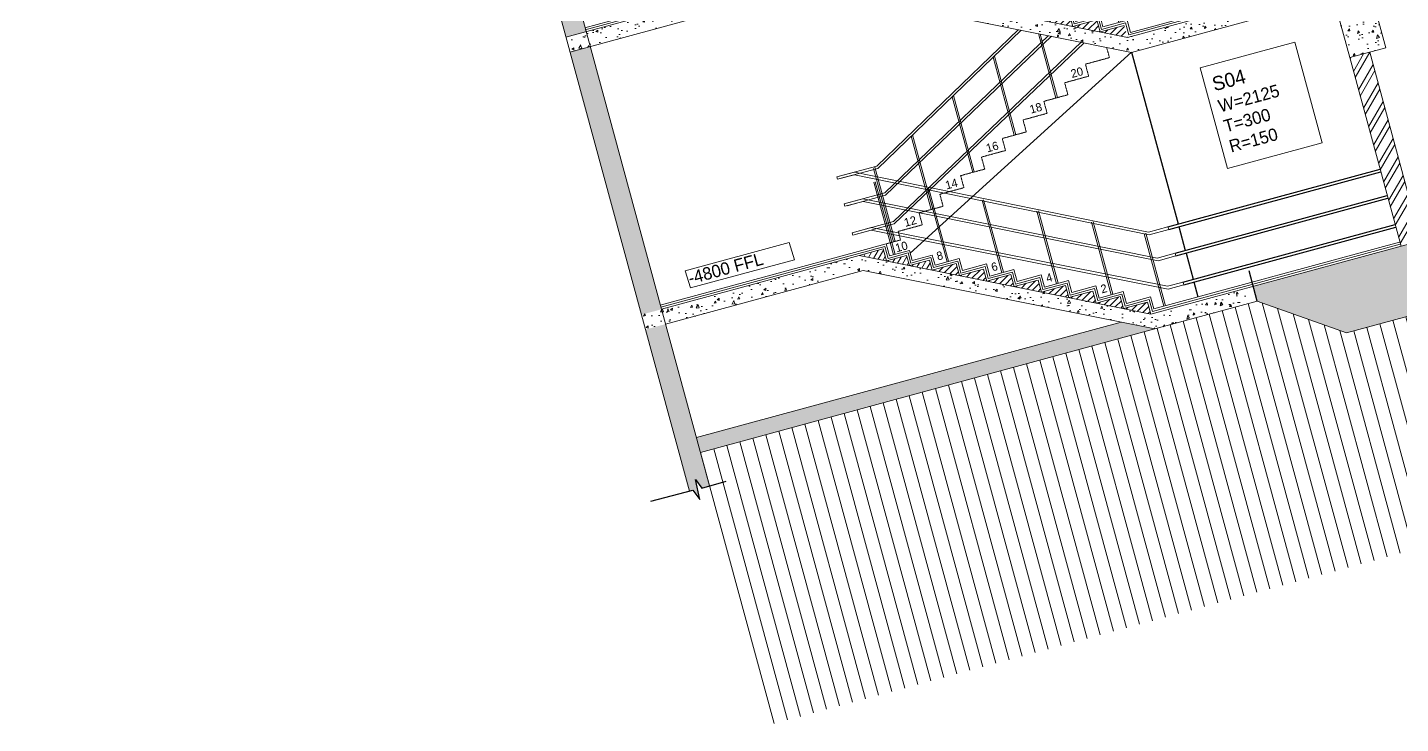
# Model space of a CAD drawing. Header units: millimetres. Extents: x -31731215 to 29997125, y -14487545 to 25622576.
# Drawn here: x 2448912 to 2464154, y -903184 to -895459 of the extents above; entities that cross this region are included whole.
import ezdxf

# ---------------------------------------------------------------- set-up
doc = ezdxf.new("R2010")
doc.units = ezdxf.units.MM
doc.header["$MEASUREMENT"] = 0
doc.linetypes.add('1', pattern=[0])
doc.linetypes.add('HIDDEN', pattern=[0.375, 0.25, -0.125])
for name, color, linetype, lineweight in [('DIMENSIONS', 2, '1', 15), ('ELEVATION', 5, 'Continuous', 9), ('HATCH', 8, '1', 18), ('Text', 11, 'Continuous', 9), ('WALL', 10, '1', 20), ('walls', 10, 'Continuous', 20)]:
    doc.layers.add(name, color=color, linetype=linetype, lineweight=lineweight)
for name, color, linetype in [('elevation lines', 5, 'Continuous'), ('OFFICE$FURN', 2, 'Continuous'), ('OFFICE$NOTSOBACK', 6, 'Continuous'), ('Texty', 3, 'Continuous')]:
    doc.layers.add(name, color=color, linetype=linetype)

# ---------------------------------------------------------------- blocks, each defined once
blk = doc.blocks.new('BEAMSLAB')
at = {"layer": 'HATCH'}
h = blk.add_hatch(dxfattribs=at)
h.set_pattern_fill('AR-CONC', color=256, scale=36.923077)
h.set_pattern_definition([(65.208688, (0, -2e-13), (261.637476, 47.116969), [27.692308, -304.615385]), (10.208688, (0, -2e-13), (-122.296064, 254.565601), [22.153846, -243.692308]), (115.660132, (21.8, 3.93), (139.341412, 301.682567), [23.53484, -258.88324]), (61.392888, (-19.37, 71.26), (396.28971, 44.40112), [41.53846, -456.92308]), (111.844323, (13.65, 74.96), (238.663805, 437.61112), [35.30228, -388.32508]), (6.392852, (-19.37, 71.26), (238.663804, 437.61112), [33.23077, -365.53846]), (36.208688, (21.1, 63.13), (251.676052, -85.634936), [27.692308, -304.615385]), (341.208688, (21.1, 63.13), (16.453305, 281.9384), [22.153846, -243.692308]), (86.660132, (42.07, 56), (268.129355, 196.303463), [23.53484, -258.88324]), (52.7086876, (0, -2e-13), (-27.9123315, 119.7876124), [0, -240.7384615, 0, -247.384615, 0, -244.615385]), (22.7086876, (0, -2e-13), (55.527799, 166.010068), [0, -141.046154, 0, -235.2, 0, -93.230769]), (342.7086876, (-79.45, -21.6), (192.385171, 43.6710087), [0, -92.307692, 0, -288, 0, -382.153846]), (332.7086876, (-115.08, -31.29), (198.092304, 92.156091), [0, -120, 0, -191.261538, 0, -271.384615])])
h.paths.add_polyline_path([(2142418, -1529080), (2143899, -1529080), (2143899, -1529069), (2143684, -1529069), (2143980, -1528910), (2142003, -1528910), (2142003, -1529773), (2142418, -1529773)])
at = {"layer": 'elevation lines', "color": 2}
blk.add_lwpolyline([(2143899, -1528365), (2143899, -1528821), (2144145, -1528821), (2143684, -1529069), (2143899, -1529069), (2143899, -1529463)], dxfattribs=at)
at = {"layer": 'walls'}
for points in [[(2142003, -1528864), (2144023, -1528864)], [(2142003, -1528887), (2144023, -1528887)], [(2142003, -1528910), (2143980, -1528910)]]:
    blk.add_lwpolyline(points, dxfattribs=at)
at = {"layer": 'walls', "elevation": 0}
blk.add_lwpolyline([(2143899, -1529080), (2142418, -1529080), (2142418, -1529773), (2142003, -1529773), (2142003, -1528864)], dxfattribs=at)
blk = doc.blocks.new('BASEMENTSTAIR1')
at = {"layer": 'HATCH'}
h = blk.add_hatch(dxfattribs=at)
h.set_pattern_fill('AR-CONC', color=256, scale=36.923077, angle=-15.2087)
h.set_pattern_definition([(50, (-305.9, 1439.8), (264.834529, -23.170019), [27.692308, -304.615385]), (355, (-305.9, 1439.8), (-51.231262, 277.73248), [22.153846, -243.692308]), (100.451444, (-283.84, 1437.86), (213.603266, 254.562458), [23.53484, -258.88324]), (46.1842, (-305.9, 1513.64), (394.058337, -61.11481), [41.53846, -456.92308]), (96.635635, (-273.07, 1508.55), (345.10595, 359.67456), [35.30228, -388.32508]), (351.184164, (-305.9, 1513.64), (345.10595, 359.67456), [33.23077, -365.53846]), (21, (-268.98, 1495.18), (220.39645, -148.659283), [27.692308, -304.615385]), (326, (-268.98, 1495.18), (89.839507, 267.74771), [22.153846, -243.692308]), (71.451445, (-250.62, 1482.8), (310.235954, 119.088426), [23.53484, -258.88324]), (37.5, (-305.91, 1439.79), (4.4897927, 122.9146537), [0, -240.7384615, 0, -247.384615, 0, -244.615385]), (7.5, (-305.9, 1439.79), (97.133368, 145.62894), [0, -141.046154, 0, -235.2, 0, -93.230769]), (327.5, (-388.24, 1439.79), (197.1036687, -8.3279526), [0, -92.307692, 0, -288, 0, -382.153846]), (317.5, (-425.17, 1439.8), (215.330278, 36.96184), [0, -120, 0, -191.261538, 0, -271.384615])])
h.paths.add_polyline_path([(2133665, -1506765), (2136403, -1506765), (2136403, -1506936), (2133665, -1506936)])
h = blk.add_hatch(dxfattribs=at)
h.set_pattern_fill('AR-CONC', color=256, scale=36.923077, angle=-15.2087)
h.set_pattern_definition([(50, (-305.9, 1439.8), (264.834529, -23.170019), [27.692308, -304.615385]), (355, (-305.9, 1439.8), (-51.231262, 277.73248), [22.153846, -243.692308]), (100.451444, (-283.84, 1437.86), (213.603266, 254.562458), [23.53484, -258.88324]), (46.1842, (-305.9, 1513.64), (394.058337, -61.11481), [41.53846, -456.92308]), (96.635635, (-273.07, 1508.55), (345.10595, 359.67456), [35.30228, -388.32508]), (351.184164, (-305.9, 1513.64), (345.10595, 359.67456), [33.23077, -365.53846]), (21, (-268.98, 1495.18), (220.39645, -148.659283), [27.692308, -304.615385]), (326, (-268.98, 1495.18), (89.839507, 267.74771), [22.153846, -243.692308]), (71.451445, (-250.62, 1482.8), (310.235954, 119.088426), [23.53484, -258.88324]), (37.5, (-305.91, 1439.79), (4.4897927, 122.9146537), [0, -240.7384615, 0, -247.384615, 0, -244.615385]), (7.5, (-305.9, 1439.79), (97.133368, 145.62894), [0, -141.046154, 0, -235.2, 0, -93.230769]), (327.5, (-388.24, 1439.79), (197.1036687, -8.3279526), [0, -92.307692, 0, -288, 0, -382.153846]), (317.5, (-425.17, 1439.8), (215.330278, 36.96184), [0, -120, 0, -191.261538, 0, -271.384615])])
h.paths.add_polyline_path([(2136403, -1506936), (2136403, -1506765), (2139680, -1508404), (2139680, -1508575)])
h = blk.add_hatch(dxfattribs=at)
h.set_pattern_fill('ANSI31', color=256, scale=415.384615, angle=-15.2087)
h.set_pattern_definition([(45, (-305.905, 1439.79), (-36.7151598, 36.7151598), [])])
h.paths.add_polyline_path([(2136403, -1506765), (2136634, -1506765), (2136634, -1506881)])
h = blk.add_hatch(dxfattribs=at)
h.set_pattern_fill('ANSI31', color=256, scale=415.384615, angle=-15.2087)
h.set_pattern_definition([(29.791312, (2307628.18, -1831475.31), (-25.797585, 45.0609645), [])])
h.paths.add_polyline_path([(2139403, -1508265), (2139680, -1508265), (2139680, -1508404)])
h.paths.add_polyline_path([(2139126, -1508127), (2139403, -1508127), (2139403, -1508265)])
h.paths.add_polyline_path([(2138849, -1507989), (2139126, -1507989), (2139126, -1508127)])
h.paths.add_polyline_path([(2138572, -1507850), (2138849, -1507850), (2138849, -1507989)])
h.paths.add_polyline_path([(2138295, -1507712), (2138572, -1507712), (2138572, -1507850)])
h.paths.add_polyline_path([(2138018, -1507573), (2138295, -1507573), (2138295, -1507712)])
h.paths.add_polyline_path([(2137741, -1507435), (2138018, -1507435), (2138018, -1507573)])
h.paths.add_polyline_path([(2137464, -1507296), (2137741, -1507296), (2137741, -1507435)])
h.paths.add_polyline_path([(2137187, -1507158), (2137464, -1507158), (2137464, -1507296)])
h.paths.add_polyline_path([(2136911, -1507019), (2137187, -1507019), (2137187, -1507158)])
h.paths.add_polyline_path([(2136634, -1506881), (2136911, -1506881), (2136911, -1507019)])
h.paths.add_polyline_path([(2140003, -1508542), (2140003, -1508565), (2139957, -1508542)])
h.paths.add_polyline_path([(2139726, -1508427), (2139726, -1508404), (2139680, -1508404)])
h = blk.add_hatch(dxfattribs=at)
h.set_pattern_fill('AR-CONC', color=256, scale=36.923077)
h.set_pattern_definition([(65.208688, (2e-11, -5846.15), (261.637476, 47.116969), [27.692308, -304.615385]), (10.208688, (2e-11, -5846.15), (-122.296064, 254.565601), [22.153846, -243.692308]), (115.660132, (21.8, -5842.23), (139.341412, 301.682567), [23.53484, -258.88324]), (61.392888, (-19.37, -5774.9), (396.28971, 44.40112), [41.53846, -456.92308]), (111.844323, (13.65, -5771.2), (238.663805, 437.61112), [35.30228, -388.32508]), (6.392852, (-19.37, -5774.9), (238.663804, 437.61112), [33.23077, -365.53846]), (36.208688, (21.1, -5783.02), (251.676052, -85.634936), [27.692308, -304.615385]), (341.208688, (21.1, -5783.02), (16.453305, 281.9384), [22.153846, -243.692308]), (86.660132, (42.07, -5790.16), (268.129355, 196.303463), [23.53484, -258.88324]), (52.7086876, (2e-11, -5846.15), (-27.9123315, 119.7876124), [0, -240.7384615, 0, -247.384615, 0, -244.615385]), (22.7086876, (2e-11, -5846.15), (55.527799, 166.010068), [0, -141.046154, 0, -235.2, 0, -93.230769]), (342.7086876, (-79.45, -5867.75), (192.385171, 43.6710087), [0, -92.307692, 0, -288, 0, -382.153846]), (332.7086876, (-115.08, -5877.44), (198.092304, 92.156091), [0, -120, 0, -191.261538, 0, -271.384615])])
h.paths.add_polyline_path([(2142233, -1508404), (2139681, -1508404), (2139681, -1508575), (2142233, -1508575)])
at = {"layer": 'WALL'}
for points in [[(2133665, -1506765), (2136403, -1506765), (2139680, -1508404), (2142003, -1508404)], [(2133895, -1506719), (2136449, -1506719)], [(2133895, -1506742), (2136426, -1506742)], [(2133665, -1506936), (2136403, -1506936), (2139680, -1508575), (2142003, -1508575)], [(2142003, -1508381), (2139703, -1508381), (2139703, -1508242)], [(2142003, -1508358), (2139726, -1508358), (2139726, -1508219)]]:
    blk.add_lwpolyline(points, dxfattribs=at)
at = {"layer": 'walls'}
for p, q in [((2136634, -1506765), (2136403, -1506765)), ((2136657, -1506742), (2136426, -1506742)), ((2136680, -1506719), (2136449, -1506719)), ((2136634, -1506881), (2136634, -1506765)), ((2136657, -1506858), (2136657, -1506742)), ((2136680, -1506835), (2136680, -1506719)), ((2136911, -1506881), (2136634, -1506881)), ((2136934, -1506858), (2136657, -1506858)), ((2136957, -1506835), (2136680, -1506835)), ((2136911, -1507019), (2136911, -1506881)), ((2136934, -1506996), (2136934, -1506858)), ((2136957, -1506973), (2136957, -1506835)), ((2137187, -1507019), (2136911, -1507019)), ((2137211, -1506996), (2136934, -1506996)), ((2137234, -1506973), (2136957, -1506973)), ((2137187, -1507158), (2137187, -1507019)), ((2137211, -1507135), (2137211, -1506996)), ((2137234, -1507112), (2137234, -1506973)), ((2137464, -1507158), (2137187, -1507158)), ((2137487, -1507135), (2137211, -1507135)), ((2137511, -1507112), (2137234, -1507112)), ((2137464, -1507296), (2137464, -1507158)), ((2137487, -1507273), (2137487, -1507135)), ((2137511, -1507250), (2137511, -1507112)), ((2137741, -1507296), (2137464, -1507296)), ((2137764, -1507273), (2137487, -1507273)), ((2137787, -1507250), (2137511, -1507250)), ((2137741, -1507435), (2137741, -1507296)), ((2137764, -1507412), (2137764, -1507273)), ((2137787, -1507389), (2137787, -1507250)), ((2138064, -1507389), (2137787, -1507389)), ((2138064, -1507527), (2138064, -1507389)), ((2138018, -1507435), (2137741, -1507435)), ((2138041, -1507412), (2137764, -1507412)), ((2138018, -1507573), (2138018, -1507435)), ((2138041, -1507550), (2138041, -1507412)), ((2138318, -1507550), (2138041, -1507550)), ((2138341, -1507527), (2138064, -1507527)), ((2138318, -1507689), (2138318, -1507550)), ((2138341, -1507665), (2138341, -1507527)), ((2138295, -1507573), (2138018, -1507573)), ((2138295, -1507712), (2138295, -1507573)), ((2138595, -1507689), (2138318, -1507689)), ((2138618, -1507665), (2138341, -1507665)), ((2138595, -1507827), (2138595, -1507689)), ((2138618, -1507804), (2138618, -1507665)), ((2138572, -1507712), (2138295, -1507712)), ((2138572, -1507850), (2138572, -1507712)), ((2138849, -1507850), (2138572, -1507850)), ((2138872, -1507827), (2138595, -1507827)), ((2138895, -1507804), (2138618, -1507804)), ((2138849, -1507989), (2138849, -1507850)), ((2138872, -1507965), (2138872, -1507827)), ((2138895, -1507942), (2138895, -1507804)), ((2139126, -1507989), (2138849, -1507989)), ((2139149, -1507965), (2138872, -1507965)), ((2139172, -1507942), (2138895, -1507942)), ((2139126, -1508127), (2139126, -1507989)), ((2139149, -1508104), (2139149, -1507965)), ((2139172, -1508081), (2139172, -1507942)), ((2139403, -1508127), (2139126, -1508127)), ((2139426, -1508104), (2139149, -1508104)), ((2139449, -1508081), (2139172, -1508081)), ((2139403, -1508265), (2139403, -1508127)), ((2139426, -1508242), (2139426, -1508104)), ((2139449, -1508219), (2139449, -1508081)), ((2139680, -1508265), (2139403, -1508265)), ((2139703, -1508242), (2139426, -1508242)), ((2139726, -1508219), (2139449, -1508219))]:
    blk.add_line(p, q, dxfattribs=at)
blk = doc.blocks.new('RAILINGBASEMENT2')
at = {"layer": 'ELEVATION', "color": 6}
for p, q in [((2135775, -1505586), (2136120, -1505586)), ((2136113, -1505613), (2135775, -1505613)), ((2136288, -1506604, 0), (2136288, -1505701, 0)), ((2136288, -1506604), (2136288, -1505701)), ((2136307, -1506604, 0), (2136307, -1505701, 0)), ((2136307, -1506604), (2136307, -1505701)), ((2136887, -1506835, 0), (2136887, -1506000, 0)), ((2136887, -1506835), (2136887, -1506000)), ((2136906, -1506835, 0), (2136906, -1506000, 0)), ((2136906, -1506835), (2136906, -1506000)), ((2137441, -1507112, 0), (2137441, -1506276, 0)), ((2137441, -1507112), (2137441, -1506276)), ((2137460, -1507112, 0), (2137460, -1506276, 0)), ((2137460, -1507112), (2137460, -1506276)), ((2137995, -1507389, 0), (2137995, -1506553, 0)), ((2137995, -1507389), (2137995, -1506553)), ((2138013, -1507389, 0), (2138013, -1506553, 0)), ((2138013, -1507389), (2138013, -1506553)), ((2138549, -1507665, 0), (2138549, -1506830, 0)), ((2138549, -1507665), (2138549, -1506830)), ((2138567, -1507665, 0), (2138567, -1506830, 0)), ((2138567, -1507665), (2138567, -1506830)), ((2139103, -1507942, 0), (2139103, -1507107, 0)), ((2139103, -1507942), (2139103, -1507107)), ((2139121, -1507942, 0), (2139121, -1507107, 0)), ((2139121, -1507942), (2139121, -1507107)), ((2139633, -1508219, 0), (2139633, -1507384, 0)), ((2139633, -1508219), (2139633, -1507384)), ((2139652, -1508219, 0), (2139652, -1507384, 0)), ((2139652, -1508219), (2139652, -1507384))]:
    blk.add_line(p, q, dxfattribs=at)
for points in [[(2135775, -1505586), (2135775, -1505613)], [(2139909, -1507410), (2139685, -1507410), (2136113, -1505613)], [(2139909, -1507379), (2139685, -1507379), (2136120, -1505586)], [(2139909, -1507684), (2139700, -1507684), (2136131, -1505896), (2135775, -1505896)], [(2135775, -1505896), (2135775, -1505924)], [(2139909, -1507715), (2139706, -1507715), (2136124, -1505924), (2135775, -1505924)], [(2139909, -1508016), (2139730, -1508016), (2136130, -1506228), (2135775, -1506228)], [(2135775, -1506228), (2135775, -1506256)], [(2139909, -1508047), (2139729, -1508047), (2136123, -1506256), (2135775, -1506256)]]:
    blk.add_lwpolyline(points, dxfattribs=at)
blk = doc.blocks.new('STAIRRAIL2')
at = {"layer": 'ELEVATION', "color": 6}
for p, q in [((2146179, -1510450, 0), (2146179, -1509614, 0)), ((2146179, -1510450), (2146179, -1509614)), ((2146197, -1510450, 0), (2146197, -1509614, 0)), ((2146197, -1510450), (2146197, -1509614)), ((2146014, -1509761), (2145800, -1509761)), ((2146008, -1509789), (2145800, -1509789)), ((2148998, -1511284), (2146008, -1509789)), ((2148992, -1511253), (2146014, -1509761)), ((2146733, -1510680, 0), (2146733, -1509845, 0)), ((2146733, -1510680), (2146733, -1509845)), ((2146751, -1510680, 0), (2146751, -1509845, 0)), ((2146751, -1510680), (2146751, -1509845)), ((2146018, -1510093), (2145800, -1510093)), ((2146011, -1510121), (2145800, -1510121)), ((2149021, -1511616), (2146011, -1510121)), ((2149022, -1511585), (2146018, -1510093)), ((2147287, -1510957, 0), (2147287, -1510122, 0)), ((2147287, -1510957), (2147287, -1510122)), ((2147305, -1510957, 0), (2147305, -1510122, 0)), ((2147305, -1510957), (2147305, -1510122)), ((2147841, -1511234, 0), (2147841, -1510399, 0)), ((2147841, -1511234), (2147841, -1510399)), ((2147859, -1511234, 0), (2147859, -1510399, 0)), ((2147859, -1511234), (2147859, -1510399)), ((2148394, -1511511, 0), (2148394, -1510676, 0)), ((2148394, -1511511), (2148394, -1510676)), ((2148413, -1511511, 0), (2148413, -1510676, 0)), ((2148413, -1511511), (2148413, -1510676)), ((2148925, -1511788, 0), (2148925, -1510953, 0)), ((2148925, -1511788), (2148925, -1510953)), ((2148944, -1511788, 0), (2148944, -1510953, 0)), ((2148944, -1511788), (2148944, -1510953)), ((2149201, -1511253), (2148992, -1511253)), ((2149201, -1511284), (2148998, -1511284)), ((2149201, -1511616), (2149021, -1511616)), ((2149201, -1511585), (2149022, -1511585))]:
    blk.add_line(p, q, dxfattribs=at)
for points in [[(2145800, -1509451), (2145800, -1509478)], [(2149201, -1510948), (2148977, -1510948), (2146000, -1509451), (2145800, -1509451)], [(2149201, -1510979), (2148977, -1510979), (2145994, -1509478), (2145800, -1509478)], [(2145800, -1509761), (2145800, -1509789)], [(2145800, -1510093), (2145800, -1510121)], [(2149201, -1510979), (2149201, -1510948)], [(2149201, -1511284), (2149201, -1511253)], [(2149201, -1511616), (2149201, -1511585)]]:
    blk.add_lwpolyline(points, dxfattribs=at)

msp = doc.modelspace()

# ---------------------------------------------------------------- hatches: boundary and pattern name
at = {"layer": 'HATCH'}
h = msp.add_hatch(dxfattribs=at)
h.set_pattern_fill('AR-CONC', color=256, scale=36.923077)
h.set_pattern_definition([(65.208688, (672.9, -1309.12), (261.637476, 47.116969), [27.692308, -304.615385]), (10.208688, (672.9, -1309.12), (-122.296064, 254.565601), [22.153846, -243.692308]), (115.660132, (694.7, -1305.2), (139.341412, 301.682567), [23.53484, -258.88324]), (61.392888, (653.53, -1237.86), (396.28971, 44.40112), [41.53846, -456.92308]), (111.844323, (686.55, -1234.16), (238.663805, 437.61112), [35.30228, -388.32508]), (6.392852, (653.53, -1237.86), (238.663804, 437.61112), [33.23077, -365.53846]), (36.208688, (694, -1245.98), (251.676052, -85.634936), [27.692308, -304.615385]), (341.208688, (694, -1245.98), (16.453305, 281.9384), [22.153846, -243.692308]), (86.660132, (714.97, -1253.12), (268.129355, 196.303463), [23.53484, -258.88324]), (52.7086876, (672.9, -1309.12), (-27.9123315, 119.7876124), [0, -240.7384615, 0, -247.384615, 0, -244.615385]), (22.7086876, (672.9, -1309.12), (55.527799, 166.010068), [0, -141.046154, 0, -235.2, 0, -93.230769]), (342.7086876, (593.45, -1330.72), (192.385171, 43.6710087), [0, -92.307692, 0, -288, 0, -382.153846]), (332.7086876, (557.82, -1340.4), (198.092304, 92.156091), [0, -120, 0, -191.261538, 0, -271.384615])])
h.paths.add_polyline_path([(2466064.452, -897543.909), (2466404.871, -897451.364), (2466666.75, -897203.203), (2464377.314, -897825.602), (2462518.9, -898330.824), (2462563.699, -898495.613), (2463552.187, -898848.662), (2464471.477, -898598.747), (2465390.766, -898348.832)])
h.paths.add_polyline_path([(2461052.997, -898729.34), (2456338.59, -900010.984), (2456383.388, -900175.772), (2461427.373, -898804.531)])
h.paths.add_polyline_path([(2455995.939, -898750.576), (2455773.994, -898810.913), (2456261.763, -900605.126), (2456299.367, -900595.305), (2456375.409, -900696.253), (2456327.689, -900474.657), (2456395.886, -900570.098), (2456483.828, -900545.23)])
h.paths.add_polyline_path([(2455158.483, -895670.073), (2454936.539, -895730.41), (2455729.196, -898646.125), (2455951.14, -898585.788)])
h.paths.add_polyline_path([(2454593.453, -893591.662), (2454371.508, -893651.999), (2454891.74, -895565.622), (2455113.685, -895505.285)])
h.paths.add_polyline_path([(2453491.644, -889538.76), (2453269.699, -889599.097), (2454326.71, -893487.211), (2454548.654, -893426.874)])
h.paths.add_polyline_path([(2452389.835, -885485.857), (2452167.89, -885546.194), (2453224.901, -889434.308), (2453446.845, -889373.971)])
h.paths.add_polyline_path([(2452167.41, -884667.687), (2451945.465, -884728.024), (2452123.091, -885381.406), (2452345.036, -885321.069)])
h.paths.add_polyline_path([(2451288.026, -881432.955), (2451066.081, -881493.292), (2451945.465, -884728.024), (2452167.41, -884667.687)])
h.paths.add_polyline_path([(2450185.729, -877378.26), (2449963.785, -877438.597), (2451021.282, -881328.504), (2451243.227, -881268.167)])
h.paths.add_polyline_path([(2449420.517, -874563.497), (2449134.017, -873509.633), (2449046.075, -873534.502), (2448977.878, -873439.061), (2449025.598, -873660.656), (2448949.556, -873559.709), (2448911.952, -873569.529), (2449198.572, -874623.834), (2449918.986, -877273.809), (2450140.93, -877213.471)])
h.paths.add_polyline_path([(2451567.477, -873979.831), (2449420.517, -874563.497), (2449456.84, -874697.109), (2451571.654, -874122.182), (2455978.307, -875046.547), (2457814.255, -874547.432), (2457777.931, -874413.82), (2455974.13, -874904.196)])
h = msp.add_hatch(dxfattribs=at)
h.set_pattern_fill('ANSI32', color=256, scale=400)
h.set_pattern_definition([(60.2086876, (672.9, -1309.12), (-130.17612, 74.526357), []), (60.2086876, (741.13, -1290.57), (-130.17612, 74.526357), [])])
h.paths.add_polyline_path([(2458422.034, -875906.353), (2458200.09, -875966.69), (2458524.579, -877160.292), (2458746.523, -877099.955)])
h.paths.add_polyline_path([(2458791.322, -877264.744), (2458569.377, -877325.081), (2459063.375, -879142.206), (2459285.32, -879081.869)])
h.paths.add_polyline_path([(2459523.844, -879959.255), (2459301.899, -880019.593), (2459626.388, -881213.195), (2459848.332, -881152.857)])
h.paths.add_polyline_path([(2459893.131, -881317.646), (2459671.187, -881377.983), (2459987.558, -882541.726), (2460209.503, -882481.389)])
h.paths.add_polyline_path([(2460209.503, -882481.389), (2459987.558, -882541.726), (2460165.184, -883195.108), (2460387.129, -883134.771)])
h.paths.add_polyline_path([(2460625.653, -884012.158), (2460403.708, -884072.495), (2460728.197, -885266.097), (2460950.141, -885205.76)])
h.paths.add_polyline_path([(2460994.94, -885370.548), (2460772.996, -885430.885), (2461266.994, -887248.011), (2461488.938, -887187.673)])
h.paths.add_polyline_path([(2461727.462, -888065.06), (2461505.517, -888125.397), (2461830.006, -889318.999), (2462051.951, -889258.662)])
h.paths.add_polyline_path([(2462096.749, -889423.45), (2461874.805, -889483.787), (2462368.803, -891300.913), (2462590.747, -891240.576)])
h.paths.add_polyline_path([(2462829.271, -892117.962), (2462607.326, -892178.299), (2463351.552, -894915.864), (2463573.496, -894855.527)])
h.paths.add_polyline_path([(2463812.02, -895732.914), (2463590.075, -895793.251), (2464158.738, -897885.023), (2464377.314, -897825.602)])
at = {"layer": 'HATCH', "ltscale": 15, "transparency": 33554605}
h = msp.add_hatch(dxfattribs=at)
h.set_pattern_fill('_USER', color=256, scale=150, angle=90, pattern_type=0)
h.set_pattern_definition([(105.2086876, (672.9, -1309.12), (-144.746509, -39.350325), [])])
h.paths.add_polyline_path([(2470928.445, -895996.804), (2466728.004, -897145.158), (2466404.871, -897451.364), (2466064.452, -897543.909), (2465390.766, -898348.832), (2464471.477, -898598.747), (2463552.187, -898848.662), (2462563.699, -898495.613), (2461427.373, -898804.531), (2456383.388, -900175.772), (2457201.103, -903183.658), (2471803.065, -899214.015)])
at = {"layer": 'HATCH'}
h = msp.add_hatch(dxfattribs=at)
h.set_pattern_fill('AR-CONC', color=256, scale=36.923077)
h.set_pattern_definition([(65.208688, (9e-13, 0), (261.637476, 47.116969), [27.692308, -304.615385]), (10.208688, (9e-13, 0), (-122.296064, 254.565601), [22.153846, -243.692308]), (115.660132, (21.8, 3.93), (139.341412, 301.682567), [23.53484, -258.88324]), (61.392888, (-19.37, 71.26), (396.28971, 44.40112), [41.53846, -456.92308]), (111.844323, (13.65, 74.96), (238.663805, 437.61112), [35.30228, -388.32508]), (6.392852, (-19.37, 71.26), (238.663804, 437.61112), [33.23077, -365.53846]), (36.208688, (21.1, 63.13), (251.676052, -85.634936), [27.692308, -304.615385]), (341.208688, (21.1, 63.13), (16.453305, 281.9384), [22.153846, -243.692308]), (86.660132, (42.07, 56), (268.129355, 196.303463), [23.53484, -258.88324]), (52.7086876, (9e-13, 0), (-27.9123315, 119.7876124), [0, -240.7384615, 0, -247.384615, 0, -244.615385]), (22.7086876, (9e-13, 0), (55.527799, 166.010068), [0, -141.046154, 0, -235.2, 0, -93.230769]), (342.7086876, (-79.45, -21.6), (192.385171, 43.6710087), [0, -92.307692, 0, -288, 0, -382.153846]), (332.7086876, (-115.08, -31.29), (198.092304, 92.156091), [0, -120, 0, -191.261538, 0, -271.384615])])
h.paths.add_polyline_path([(2455725.61, -898647.1), (2458144.732, -897989.445), (2458189.531, -898154.233), (2455770.408, -898811.888)])
h = msp.add_hatch(dxfattribs=at)
h.set_pattern_fill('ANSI31', color=256, scale=415.384615)
h.set_pattern_definition([(60.2086876, (9e-13, 2e-13), (-45.0609645, 25.797585), [])])
h.paths.add_polyline_path([(2458701.236, -898101.215), (2458923.923, -898040.676), (2458954.192, -898152.019)])
h.paths.add_polyline_path([(2458701.236, -898101.215), (2458448.28, -898050.41), (2458670.967, -897989.871)])
h.paths.add_polyline_path([(2458411.956, -897916.798), (2458448.28, -898050.41), (2458144.732, -897989.445)])
h = msp.add_hatch(dxfattribs=at)
h.set_pattern_fill('AR-CONC', color=256, scale=36.923077)
h.set_pattern_definition([(65.208688, (9e-13, 2e-13), (261.637476, 47.116969), [27.692308, -304.615385]), (10.208688, (9e-13, 2e-13), (-122.296064, 254.565601), [22.153846, -243.692308]), (115.660132, (21.8, 3.93), (139.341412, 301.682567), [23.53484, -258.88324]), (61.392888, (-19.37, 71.26), (396.28971, 44.40112), [41.53846, -456.92308]), (111.844323, (13.65, 74.96), (238.663805, 437.61112), [35.30228, -388.32508]), (6.392852, (-19.37, 71.26), (238.663804, 437.61112), [33.23077, -365.53846]), (36.208688, (21.1, 63.13), (251.676052, -85.634936), [27.692308, -304.615385]), (341.208688, (21.1, 63.13), (16.453305, 281.9384), [22.153846, -243.692308]), (86.660132, (42.07, 56), (268.129355, 196.303463), [23.53484, -258.88324]), (52.7086876, (9e-13, 2e-13), (-27.9123315, 119.7876124), [0, -240.7384615, 0, -247.384615, 0, -244.615385]), (22.7086876, (9e-13, 2e-13), (55.527799, 166.010068), [0, -141.046154, 0, -235.2, 0, -93.230769]), (342.7086876, (-79.45, -21.6), (192.385171, 43.6710087), [0, -92.307692, 0, -288, 0, -382.153846]), (332.7086876, (-115.08, -31.29), (198.092304, 92.156091), [0, -120, 0, -191.261538, 0, -271.384615])])
h.paths.add_polyline_path([(2458196.697, -898155.672), (2458144.732, -897989.445), (2461382.574, -898639.742), (2461427.373, -898804.531)])
h = msp.add_hatch(dxfattribs=at)
h.set_pattern_fill('ANSI31', color=256, scale=415.384615)
h.set_pattern_definition([(45, (2707941.38, -1163267.38), (-36.71516, 36.71516), [])])
h.paths.add_polyline_path([(2461079.026, -898578.777), (2461346.251, -898506.13), (2461382.574, -898639.742)])
h.paths.add_polyline_path([(2460775.479, -898517.812), (2461042.703, -898445.165), (2461079.026, -898578.777)])
h.paths.add_polyline_path([(2460471.931, -898456.846), (2460739.155, -898384.199), (2460775.479, -898517.812)])
h.paths.add_polyline_path([(2460168.383, -898395.881), (2460435.608, -898323.234), (2460471.931, -898456.846)])
h.paths.add_polyline_path([(2459864.836, -898334.915), (2460132.06, -898262.269), (2460168.383, -898395.881)])
h.paths.add_polyline_path([(2459561.288, -898273.95), (2459828.512, -898201.303), (2459864.836, -898334.915)])
h.paths.add_polyline_path([(2459257.74, -898212.985), (2459524.965, -898140.338), (2459561.288, -898273.95)])
h.paths.add_polyline_path([(2458954.192, -898152.019), (2459221.417, -898079.372), (2459257.74, -898212.985)])
h = msp.add_hatch(dxfattribs=at)
h.set_pattern_fill('AR-CONC', color=256, scale=36.923077, angle=15.2086876)
h.set_pattern_definition([(80.417375, (2998.26, -9876.06), (240.113622, 114.103576), [27.692308, -304.615385]), (25.417375, (2998.26, -9876.06), (-184.79445, 213.567282), [22.153846, -243.692308]), (130.86882, (3018.27, -9866.55), (55.319173, 327.670856), [23.53484, -258.88324]), (76.601575, (2960.88, -9812.37), (370.762358, 146.806906), [41.53846, -456.92308]), (127.05301, (2991.77, -9800.14), (115.504085, 484.894537), [35.30228, -388.32508]), (21.60154, (2960.88, -9812.37), (115.504085, 484.894536), [33.23077, -365.53846]), (51.417375, (3002.06, -9809.6), (265.326617, -16.612157), [27.692308, -304.615385]), (356.417375, (3002.06, -9809.6), (-58.085394, 276.38028), [22.153846, -243.692308]), (101.86882, (3024.17, -9810.98), (207.24122, 259.768122), [23.53484, -258.88324]), (67.9173752, (2998.26, -9876.06), (-58.3592933, 108.269863), [0, -240.7384615, 0, -247.384615, 0, -244.615385]), (37.917375, (2998.26, -9876.06), (10.0326996, 174.7627654), [0, -141.046154, 0, -235.2, 0, -93.230769]), (357.9173752, (2927.26, -9917.74), (174.190757, 92.610967), [0, -92.307692, 0, -288, 0, -382.153846]), (347.917375, (2895.42, -9936.44), (166.97865, 140.895127), [0, -120, 0, -191.261538, 0, -271.384615])])
h.paths.add_polyline_path([(2462452.867, -898348.776), (2461382.574, -898639.742), (2461427.373, -898804.531), (2462497.666, -898513.564)])

# ---------------------------------------------------------------- linework, layer by layer
at = {"layer": 'ELEVATION', "color": 6}
for p, q in [((2460328.24, -896241.902, 0), (2460133.939, -895527.184, 0)), ((2460328.24, -896241.902, 0), (2460133.939, -895527.184, 0)), ((2460346.055, -896237.059, 0), (2460154.176, -895531.248, 0)), ((2460346.055, -896237.059, 0), (2460154.176, -895531.248, 0)), ((2459866.438, -896654.42, 0), (2459631.461, -895790.076, 0)), ((2459866.438, -896654.42, 0), (2459631.461, -895790.076, 0)), ((2459884.253, -896649.577, 0), (2459646.623, -895775.476, 0)), ((2459884.253, -896649.577, 0), (2459646.623, -895775.476, 0)), ((2459404.636, -897066.937, 0), (2459176.579, -896228.05, 0)), ((2459404.636, -897066.937, 0), (2459176.579, -896228.05, 0)), ((2459422.451, -897062.094, 0), (2459191.742, -896213.451, 0)), ((2459422.451, -897062.094, 0), (2459191.742, -896213.451, 0)), ((2458942.835, -897479.455, 0), (2458721.698, -896666.024, 0)), ((2458942.835, -897479.455, 0), (2458721.698, -896666.024, 0)), ((2458960.649, -897474.612, 0), (2458736.861, -896651.425, 0)), ((2458960.649, -897474.612, 0), (2458736.861, -896651.425, 0)), ((2458524.45, -897838.387, 0), (2458303.313, -897024.956, 0)), ((2458524.45, -897838.387, 0), (2458303.313, -897024.956, 0)), ((2458542.265, -897833.544, 0), (2458318.476, -897010.357, 0)), ((2458542.265, -897833.544, 0), (2458318.476, -897010.357, 0))]:
    msp.add_line(p, q, dxfattribs=at)
at = {"layer": 'ELEVATION'}
msp.add_line((2461166.743, -895734.615), (2458712.129, -897965.348, 0), dxfattribs=at)
at = {"layer": 'ELEVATION', "color": 6}
for points in [[(2459911.088, -895482.426), (2458342.063, -896996.169), (2457923.364, -897109.995)], [(2459944.1, -895489.056), (2458351.735, -897022.237), (2457930.629, -897136.717)], [(2460244.943, -895549.478), (2458428.579, -897294.518), (2458004.844, -897409.713)], [(2460278.003, -895556.118), (2458438.028, -897320.646), (2458012.109, -897436.435)], [(2460609.124, -895622.622), (2458523.722, -897613.021), (2458092.02, -897730.382)], [(2460642.26, -895629.277), (2458532.973, -897639.204), (2458099.285, -897757.105)]]:
    msp.add_lwpolyline(points, dxfattribs=at)
at = {"layer": 'ELEVATION', "linetype": 'HIDDEN', "elevation": 0}
for points in [[(2460922.315, -895793.425), (2460891.288, -895679.292)], [(2460691.861, -895999.562), (2460655.537, -895865.95), (2460922.315, -895793.425)], [(2458444.386, -897860.153), (2458603.621, -897816.864), (2458577.875, -897722.159), (2458845.099, -897649.512), (2458808.776, -897515.9), (2459076, -897443.253), (2459039.677, -897309.641), (2459306.901, -897236.994), (2459270.578, -897103.382), (2459537.802, -897030.735), (2459501.479, -896897.123), (2459768.703, -896824.477), (2459732.38, -896690.864), (2459999.604, -896618.218), (2459963.281, -896484.605), (2460230.505, -896411.959), (2460194.182, -896278.347), (2460461.406, -896205.7), (2460425.083, -896072.088), (2460691.861, -895999.562)]]:
    msp.add_lwpolyline(points, dxfattribs=at)
at = {"layer": 'OFFICE$FURN', "ltscale": 15}
for points in [[(2461166.743, -895734.615), (2461684.566, -897639.377)], [(2461692.698, -897669.29), (2461764.477, -897933.323)], [(2461772.609, -897963.237), (2461851.37, -898252.951)], [(2461859.62, -898283.299), (2461904.915, -898449.912)]]:
    msp.add_lwpolyline(points, dxfattribs=at)
at = {"layer": 'OFFICE$NOTSOBACK', "ltscale": 15}
for points in [[(2461571.688, -897670.063), (2463926.281, -897029.951)], [(2461579.82, -897699.977), (2463934.413, -897059.865)], [(2461651.6, -897964.01), (2464006.192, -897323.898)], [(2461659.732, -897993.923), (2464014.324, -897353.811)], [(2461738.776, -898284.679), (2464093.368, -897644.567)], [(2461746.908, -898314.593), (2464101.5, -897674.481)]]:
    msp.add_lwpolyline(points, dxfattribs=at)
at = {"layer": 'Text', "elevation": 0}
msp.add_lwpolyline([(2461931.138, -895908.473), (2462980.928, -895623.08), (2463284.352, -896739.197), (2462234.562, -897024.589)], close=True, dxfattribs=at)
at = {"layer": 'Text'}
msp.add_lwpolyline([(2456211.956, -898157.866), (2457368.652, -897845.847), (2457426.873, -898037.65), (2456270.177, -898349.669)], close=True, dxfattribs=at)
at = {"layer": 'Texty', "ltscale": 15}
for points in [[(2462563.699, -898495.613), (2462472.643, -898160.673)], [(2455833.112, -900717.072), (2456299.367, -900595.305), (2456375.409, -900696.253), (2456327.689, -900474.657), (2456395.886, -900570.098), (2456666.204, -900493.658)]]:
    msp.add_lwpolyline(points, dxfattribs=at)
at = {"layer": 'WALL'}
for p, q in [((2455951.14, -898585.788, 0), (2449420.517, -874563.497, 0)), ((2455729.196, -898646.125, 0), (2449198.572, -874623.834, 0))]:
    msp.add_line(p, q, dxfattribs=at)
at = {"layer": 'WALL', "elevation": 0}
for points in [[(2463812.02, -895732.914), (2464377.314, -897825.602)], [(2463590.075, -895793.251), (2464158.738, -897885.023)], [(2455729.196, -898646.125), (2456261.763, -900605.126)], [(2455951.14, -898585.788), (2456483.828, -900545.23)]]:
    msp.add_lwpolyline(points, dxfattribs=at)
at = {"layer": 'WALL'}
for points in [[(2464377.314, -897825.602), (2461382.574, -898639.742), (2458144.732, -897989.445)], [(2464149.316, -897863.67), (2461398.789, -898611.42), (2461362.466, -898477.808)], [(2464143.262, -897841.402), (2461415.004, -898583.097), (2461378.68, -898449.485)], [(2455935.446, -898542.225), (2458132.624, -897944.907)], [(2455941.5, -898564.494), (2458138.678, -897967.176)], [(2455951.14, -898585.788), (2458144.732, -897989.445)], [(2455995.939, -898750.576), (2458189.531, -898154.233)], [(2461346.251, -898506.13), (2461382.574, -898639.742)], [(2461052.997, -898729.34), (2456338.59, -900010.984)], [(2455770.408, -898811.888), (2455773.994, -898810.913)], [(2461427.373, -898804.531), (2456383.388, -900175.772)]]:
    msp.add_lwpolyline(points, dxfattribs=at)
at = {"layer": 'walls'}
for p, q in [((2458444.386, -897860.153), (2458132.624, -897944.907)), ((2458480.709, -897993.765), (2458444.386, -897860.153)), ((2458428.171, -897888.475), (2458138.678, -897967.176)), ((2458411.956, -897916.798), (2458144.732, -897989.445)), ((2458448.28, -898050.41), (2458411.956, -897916.798)), ((2458464.494, -898022.088), (2458428.171, -897888.475)), ((2458670.967, -897989.871), (2458448.28, -898050.41)), ((2458687.181, -897961.549), (2458464.494, -898022.088)), ((2458703.396, -897933.226), (2458480.709, -897993.765)), ((2458701.236, -898101.215), (2458670.967, -897989.871)), ((2458717.451, -898072.892), (2458687.181, -897961.549)), ((2458733.666, -898044.569), (2458703.396, -897933.226)), ((2458940.138, -898012.353), (2458717.451, -898072.892)), ((2458956.353, -897984.03), (2458733.666, -898044.569)), ((2458970.407, -898123.697), (2458940.138, -898012.353)), ((2458986.622, -898095.374), (2458956.353, -897984.03)), ((2459253.846, -898022.727), (2458986.622, -898095.374)), ((2459290.17, -898156.339), (2459253.846, -898022.727)), ((2458923.923, -898040.676), (2458701.236, -898101.215)), ((2458954.192, -898152.019), (2458923.923, -898040.676)), ((2459221.417, -898079.372), (2458954.192, -898152.019)), ((2459237.632, -898051.05), (2458970.407, -898123.697)), ((2459257.74, -898212.985), (2459221.417, -898079.372)), ((2459273.955, -898184.662), (2459237.632, -898051.05)), ((2459524.965, -898140.338), (2459257.74, -898212.985)), ((2459541.179, -898112.015), (2459273.955, -898184.662)), ((2459557.394, -898083.693), (2459290.17, -898156.339)), ((2459561.288, -898273.95), (2459524.965, -898140.338)), ((2459577.503, -898245.627), (2459541.179, -898112.015)), ((2459593.717, -898217.305), (2459557.394, -898083.693)), ((2459844.727, -898172.981), (2459577.503, -898245.627)), ((2459860.942, -898144.658), (2459593.717, -898217.305)), ((2459881.05, -898306.593), (2459844.727, -898172.981)), ((2459897.265, -898278.27), (2459860.942, -898144.658)), ((2459828.512, -898201.303), (2459561.288, -898273.95)), ((2459864.836, -898334.915), (2459828.512, -898201.303)), ((2460132.06, -898262.269), (2459864.836, -898334.915)), ((2460148.275, -898233.946), (2459881.05, -898306.593)), ((2460164.49, -898205.623), (2459897.265, -898278.27)), ((2460168.383, -898395.881), (2460132.06, -898262.269)), ((2460184.598, -898367.558), (2460148.275, -898233.946)), ((2460200.813, -898339.236), (2460164.49, -898205.623)), ((2460435.608, -898323.234), (2460168.383, -898395.881)), ((2460451.822, -898294.911), (2460184.598, -898367.558)), ((2460468.037, -898266.589), (2460200.813, -898339.236)), ((2460471.931, -898456.846), (2460435.608, -898323.234)), ((2460488.146, -898428.524), (2460451.822, -898294.911)), ((2460504.361, -898400.201), (2460468.037, -898266.589)), ((2460771.585, -898327.554), (2460504.361, -898400.201)), ((2460807.908, -898461.166), (2460771.585, -898327.554)), ((2460739.155, -898384.199), (2460471.931, -898456.846)), ((2460755.37, -898355.877), (2460488.146, -898428.524)), ((2460775.479, -898517.812), (2460739.155, -898384.199)), ((2460791.693, -898489.489), (2460755.37, -898355.877)), ((2461042.703, -898445.165), (2460775.479, -898517.812)), ((2461058.918, -898416.842), (2460791.693, -898489.489)), ((2461075.133, -898388.52), (2460807.908, -898461.166)), ((2461079.026, -898578.777), (2461042.703, -898445.165)), ((2461095.241, -898550.454), (2461058.918, -898416.842)), ((2461111.456, -898522.132), (2461075.133, -898388.52)), ((2461362.466, -898477.808), (2461095.241, -898550.454)), ((2461378.68, -898449.485), (2461111.456, -898522.132)), ((2461346.251, -898506.13), (2461079.026, -898578.777))]:
    msp.add_line(p, q, dxfattribs=at)
msp.add_lwpolyline([(2458189.531, -898154.233), (2461427.373, -898804.531), (2462563.699, -898495.613), (2463552.187, -898848.662), (2464471.477, -898598.747), (2465390.766, -898348.832), (2466064.452, -897543.909), (2466404.871, -897451.364)], dxfattribs=at)

# ---------------------------------------------------------------- block references
at = {"layer": 'Texty', "rotation": 15.20868761617161}
for name, p in [('RAILINGBASEMENT2', (672.9, -1309.116)), ('BASEMENTSTAIR1', (672.9, -1309.116)), ('BEAMSLAB', (-4706.5, 18478.507)), ('STAIRRAIL2', (-8732.089, -3451.947))]:
    msp.add_blockref(name, p, dxfattribs=at)

# ---------------------------------------------------------------- texts
at = {"layer": 'DIMENSIONS', "color": 6, "linetype": 'HIDDEN', "attachment_point": 1, "rotation": 15.2086876}
for s, insert, char_height in [('20', (2460483.053, -895930.992, 0), 92.3077), ('18', (2460026.287, -896326.818, 0), 92.3077), ('16', (2459543.157, -896756.979, 0), 92.3077), ('14', (2459090.126, -897168.537, 0), 92.3077), ('12', (2458632.818, -897583.04, 0), 92.3077), ('10', (2458535.475, -897864.765, 0), 92.3077), ('8', (2458993.501, -897955.882, 0), 92.308), ('6', (2459600.596, -898077.813, 0), 92.308), ('4', (2460207.692, -898199.744, 0), 92.308), ('2', (2460814.787, -898321.675, 0), 92.308)]:
    msp.add_mtext_dynamic_manual_height_columns(s, width=5044.63794, gutter_width=25.4, heights=[0], dxfattribs=dict(at, insert=insert, char_height=char_height))
at = {"layer": 'Text', "attachment_point": 1, "rotation": 15.2086876}
for s, width, insert, char_height in [('{\\H1.1333x;S04\\P}W=2125\\PT=300\\PR=150 ', 150853.26079, (2462046.891, -896016.307, 0), 138.46154), ('-4800 FFL', 32778.62353, (2456231.431, -898177.941), 138.4615)]:
    msp.add_mtext_dynamic_manual_height_columns(s, width=width, gutter_width=25.4, heights=[0], dxfattribs=dict(at, insert=insert, char_height=char_height))

doc.saveas('drawing.dxf')
